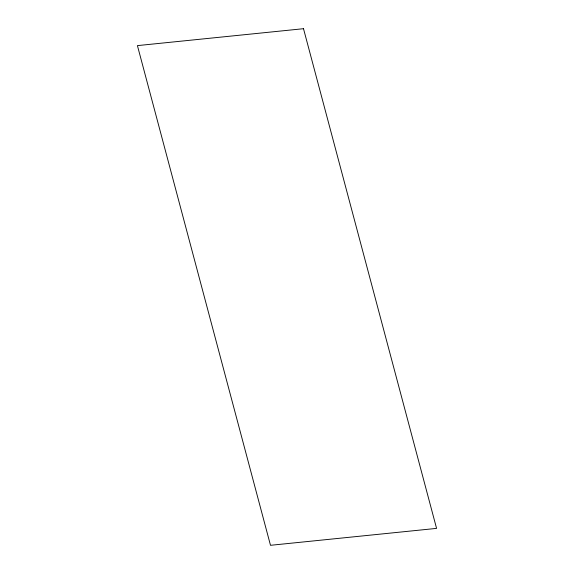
<?xml version="1.0" encoding="UTF-8"?>
<svg xmlns="http://www.w3.org/2000/svg" width="574" height="574" viewBox="0 0 574 574"><rect width="100%" height="100%" fill="white"/><g stroke="black" fill="none" stroke-linecap="round" stroke-linejoin="round"><path stroke-width="0.86" d="M303.502 28.7L137.423 45.611L270.498 545.3L436.577 528.389L303.502 28.7"/></g></svg>
